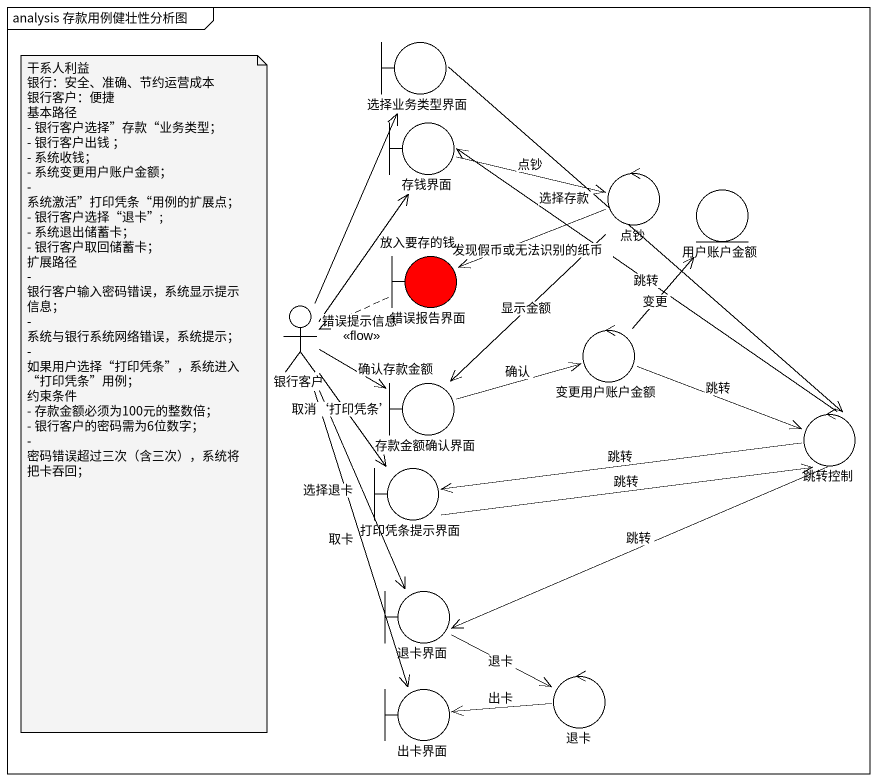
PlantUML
@startuml
mainframe analysis 存款用例健壮性分析图
boundary 选择业务类型界面
boundary 存钱界面
control 点钞
entity 用户账户金额
boundary 错误报告界面 #FF0000
actor 银行客户
control 变更用户账户金额
boundary 存款金额确认界面
control 跳转控制
boundary 打印凭条提示界面
boundary 退卡界面
boundary 出卡界面
control 退卡
选择业务类型界面 --> 跳转控制 : 选择存款
存钱界面 -right-> 点钞 : 点钞
点钞 -left-> 错误报告界面 : 发现假币或无法识别的纸币
点钞 --> 存款金额确认界面 : 显示金额
错误报告界面 .left.> 银行客户 : 错误提示信息\n<<flow>>
银行客户 -up-> 选择业务类型界面
银行客户 -up-> 存钱界面 : 放入要存的钱
银行客户 -right-> 存款金额确认界面 : 确认存款金额
银行客户 --> 打印凭条提示界面 : 取消‘打印凭条’
银行客户 --> 退卡界面 : 选择退卡
银行客户 --> 出卡界面 : 取卡
变更用户账户金额 -up-> 用户账户金额 : 变更
变更用户账户金额 -right-> 跳转控制 : 跳转
存款金额确认界面 -right-> 变更用户账户金额 : 确认
跳转控制 -up-> 存钱界面 : 跳转
跳转控制 -left-> 打印凭条提示界面 : 跳转
跳转控制 -left-> 退卡界面 : 跳转
打印凭条提示界面 -right-> 跳转控制 : 跳转
退卡界面 -right-> 退卡 : 退卡
退卡 -left-> 出卡界面 : 出卡
note as N1
  干系人利益
  银行：安全、准确、节约运营成本
  银行客户：便捷
  基本路径
  - 银行客户选择”存款“业务类型；
  - 银行客户出钱 ；
  - 系统收钱；
  - 系统变更用户账户金额；
  - 系统激活”打印凭条“用例的扩展点；
  - 银行客户选择“退卡”;
  - 系统退出储蓄卡；
  - 银行客户取回储蓄卡；
  扩展路径
  - 银行客户输入密码错误，系统显示提示信息；
  - 系统与银行系统网络错误，系统提示；
  - 如果用户选择“打印凭条”，系统进入“打印凭条”用例；
  约束条件
  - 存款金额必须为100元的整数倍；
  - 银行客户的密码需为6位数字；
  - 密码错误超过三次（含三次），系统将把卡吞回；
end note
@enduml
